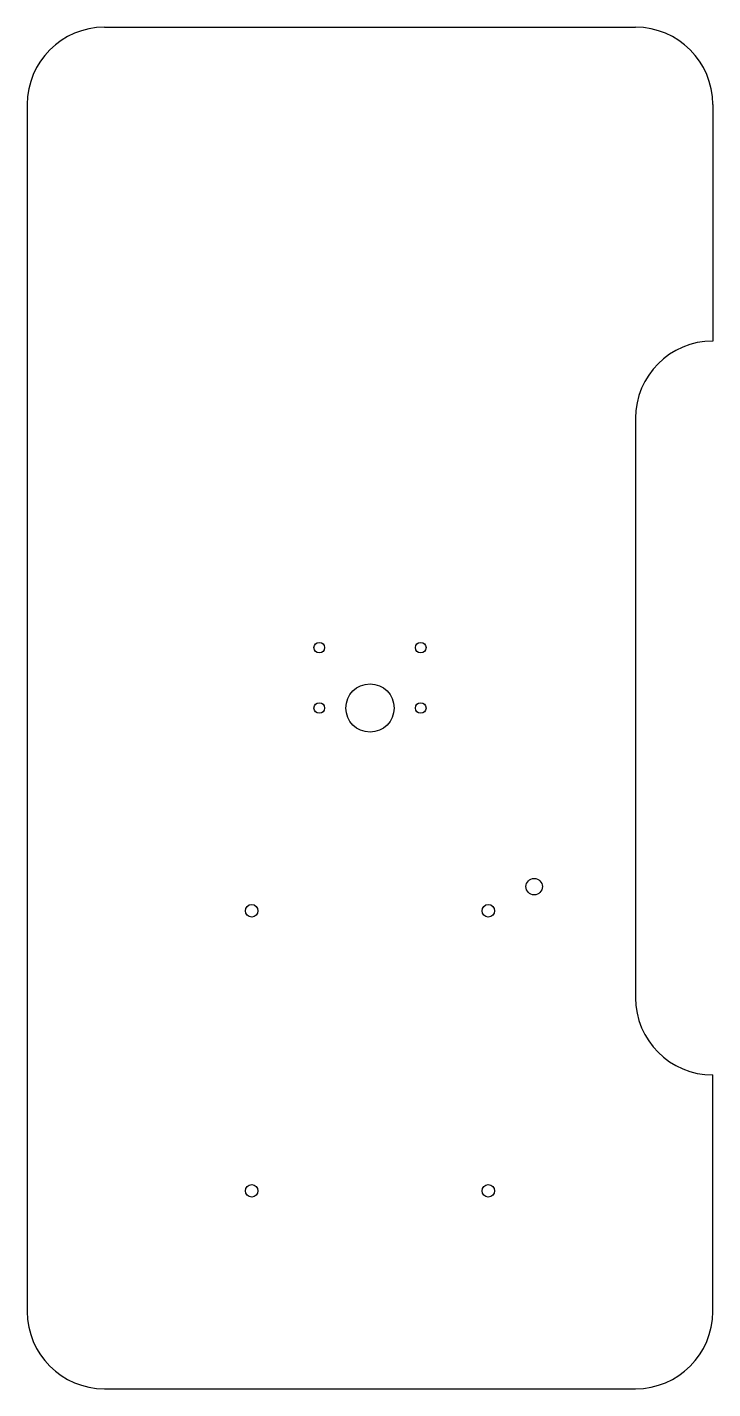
# Model space of a CAD drawing. Header units: millimetres. Extents: x -71 to 71, y -141 to 141.
import ezdxf

# ---------------------------------------------------------------- set-up
doc = ezdxf.new("R2010")
doc.units = ezdxf.units.MM
doc.layers.get('0').update_dxf_attribs({"linetype": 'CONTINUOUS', "lineweight": 25, "true_color": 0x000000})

msp = doc.modelspace()

# ---------------------------------------------------------------- linework, layer by layer
for p, q in [((-55, 141), (55, 141)), ((-71, 125), (-71, -125)), ((71, 125), (71, 76)), ((55, 60), (55, -60)), ((71, -125), (71, -76)), ((-55, -141), (55, -141))]:
    msp.add_line(p, q)
for centre, radius in [((-10.5, 12.5), 1.1), ((10.5, 12.5), 1.1), ((0, 0), 5), ((0, 0), 5), ((-10.5, 0), 1.1), ((10.5, 0), 1.1), ((34, -37), 1.7), ((-24.5, -42), 1.3), ((24.5, -42), 1.3), ((-24.5, -100), 1.3), ((24.5, -100), 1.3)]:
    msp.add_circle(centre, radius)
for centre, start, end in [((-55, 125), 90, 180), ((55, 125), 0, 90), ((71, 60), 90, 180), ((71, -60), 180, 270), ((-55, -125), 180, 270), ((55, -125), 270, 0)]:
    msp.add_arc(centre, 16, start, end)

doc.saveas('drawing.dxf')
